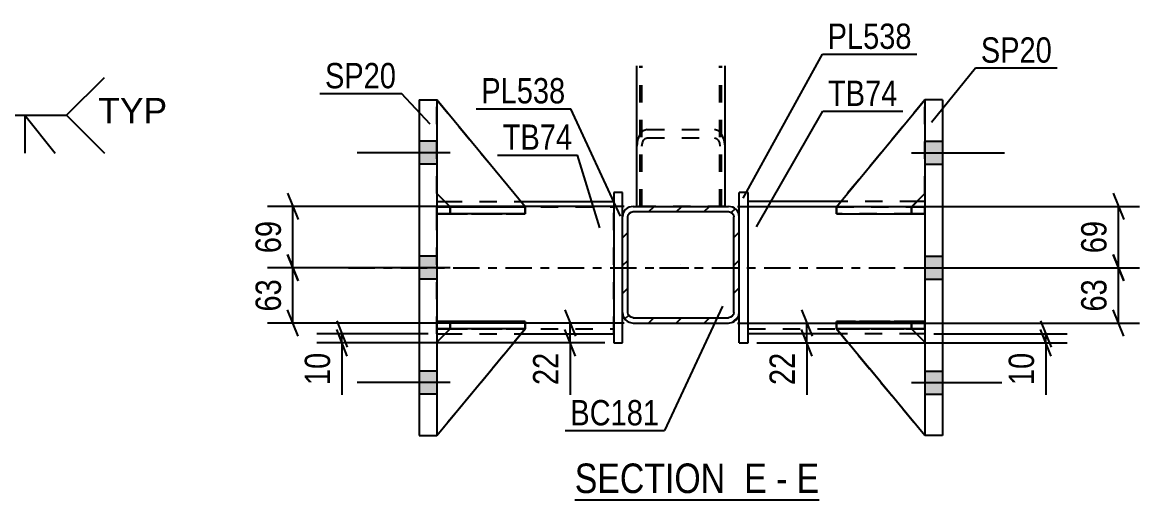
# Model space of a CAD drawing. Header units: millimetres. Extents: x 0 to 841, y 0 to 594.
# Drawn here: x 134.8 to 261.2, y 137.8 to 191.9 of the extents above; entities that cross this region are included whole.
import ezdxf

# ---------------------------------------------------------------- set-up
doc = ezdxf.new("R2010")
doc.units = ezdxf.units.MM
doc.linetypes.add('DXK_LINE_DOT2', pattern=[3.9198, 1.9599, -1.9599])
doc.linetypes.add('DXK_LINE_DOT3', pattern=[5.9187, 2.979, -0.9799, 0.9799, -0.9799])
doc.styles.add('Arial', font='ARIAL.TTF', dxfattribs={"height": 0.2})
doc.styles.add('Arial Narrow', font='ARIALN.TTF', dxfattribs={"height": 0.2})

# ---------------------------------------------------------------- blocks, each defined once
blk = doc.blocks.new('Unknown-815137657-15 - 1763')
at = {"color": 6, "linetype": 'Continuous'}
blk.add_line((197.28, 137.84), (224.93, 137.84), dxfattribs=at)
at = {"color": 0, "linetype": 'Continuous'}
for points in [[(215.39, 138.59), (215.39, 142.09), (197.28, 142.09), (197.28, 138.59)], [(219, 138.59), (219, 142.09), (216.44, 142.09), (216.44, 138.59)], [(221.32, 138.59), (221.32, 142.09), (220.05, 142.09), (220.05, 138.59)], [(224.93, 138.59), (224.93, 142.09), (222.37, 142.09), (222.37, 138.59)]]:
    blk.add_wipeout(points, dxfattribs=at)
at = {"color": 7, "linetype": 'Continuous', "style": 'Arial Narrow'}
for s, p in [('SECTION ', (197.28, 138.59)), ('E', (216.44, 138.59)), ('E', (222.37, 138.59)), ('-', (220.05, 138.59))]:
    blk.add_text(s, height=3.34, dxfattribs=at).set_placement(p)
blk = doc.blocks.new('Part-815137657-1846 - 1763')
at = {"color": 2, "linetype": 'Continuous'}
for p, q in [((181.68, 157.19), (181.68, 157.99)), ((191.68, 157.99), (181.68, 157.99)), ((191.68, 157.19), (191.68, 157.99)), ((191.68, 157.19), (181.68, 157.19)), ((181.68, 157.19), (181.68, 157.19))]:
    blk.add_line(p, q, dxfattribs=at)
at = {"color": 7, "linetype": 'DXK_LINE_DOT2'}
for p, q in [((183.18, 157.99), (181.68, 157.99)), ((183.18, 157.19), (183.18, 157.99)), ((191.68, 157.99), (183.18, 157.99)), ((181.68, 157.19), (183.18, 157.19)), ((183.18, 157.19), (191.68, 157.19))]:
    blk.add_line(p, q, dxfattribs=at)
blk = doc.blocks.new('Part-815137657-1789 - 1763')
at = {"color": 7, "linetype": 'DXK_LINE_DOT2'}
for p, q in [((181.68, 170.99), (183.18, 170.99)), ((191.68, 170.99), (181.68, 170.99)), ((181.68, 170.99), (181.68, 170.99)), ((181.68, 170.99), (181.68, 170.19)), ((181.68, 170.99), (181.68, 170.19)), ((183.18, 170.99), (191.68, 170.99)), ((183.18, 170.99), (183.18, 170.19)), ((191.68, 170.99), (191.68, 170.19)), ((183.18, 170.19), (181.68, 170.19)), ((181.68, 170.19), (191.68, 170.19)), ((181.68, 170.19), (181.68, 170.19)), ((191.68, 170.19), (183.18, 170.19))]:
    blk.add_line(p, q, dxfattribs=at)
blk = doc.blocks.new('Part-815137657-1781 - 1763')
at = {"color": 2, "linetype": 'Continuous'}
for p, q in [((179.68, 183.09), (181.68, 183.09)), ((179.68, 183.09), (179.68, 145.09)), ((181.68, 183.09), (181.68, 145.09)), ((179.68, 145.09), (181.68, 145.09))]:
    blk.add_line(p, q, dxfattribs=at)
blk = doc.blocks.new('Part-815137657-1790 - 1763')
at = {"color": 7, "linetype": 'DXK_LINE_DOT2'}
for p, q in [((181.68, 157.99), (183.18, 157.99)), ((191.68, 157.99), (181.68, 157.99)), ((181.68, 157.99), (181.68, 157.99)), ((181.68, 157.99), (181.68, 157.19)), ((181.68, 157.99), (181.68, 157.19)), ((183.18, 157.99), (191.68, 157.99)), ((183.18, 157.99), (183.18, 157.19)), ((191.68, 157.99), (191.68, 157.19)), ((183.18, 157.19), (181.68, 157.19)), ((181.68, 157.19), (191.68, 157.19)), ((181.68, 157.19), (181.68, 157.19)), ((191.68, 157.19), (183.18, 157.19))]:
    blk.add_line(p, q, dxfattribs=at)
blk = doc.blocks.new('Part-815137657-1921 - 1763')
at = {"color": 7, "linetype": 'DXK_LINE_DOT2'}
for p, q in [((226.88, 157.18), (235.38, 157.18)), ((236.88, 145.09), (226.88, 157.18)), ((226.88, 157.18), (226.88, 157.18)), ((235.38, 157.18), (226.88, 157.18)), ((226.88, 157.18), (236.88, 145.09)), ((235.38, 157.18), (236.88, 155.68)), ((235.38, 157.18), (235.38, 157.18)), ((236.88, 155.68), (235.38, 157.18)), ((236.88, 155.68), (236.88, 145.09))]:
    blk.add_line(p, q, dxfattribs=at)
blk = doc.blocks.new('Part-815137657-1793 - 1763')
at = {"color": 7, "linetype": 'DXK_LINE_DOT2'}
for p, q in [((183.18, 157.18), (181.68, 155.68)), ((181.68, 145.09), (191.68, 157.18)), ((181.68, 155.68), (183.18, 157.18)), ((191.68, 157.18), (181.68, 145.09)), ((191.68, 157.18), (183.18, 157.18)), ((183.18, 157.18), (183.18, 157.18)), ((183.18, 157.18), (191.68, 157.18)), ((191.68, 157.18), (191.68, 157.18)), ((181.68, 155.68), (181.68, 145.09))]:
    blk.add_line(p, q, dxfattribs=at)
blk = doc.blocks.new('Part-815137657-1786 - 1763')
at = {"color": 2, "linetype": 'Continuous'}
for p, q in [((238.88, 183.09), (236.88, 183.09)), ((236.88, 183.09), (236.88, 145.09)), ((238.88, 183.09), (238.88, 145.09)), ((238.88, 145.09), (236.88, 145.09))]:
    blk.add_line(p, q, dxfattribs=at)
blk = doc.blocks.new('Part-815137657-1787 - 1763')
at = {"color": 2, "linetype": 'Continuous'}
for p, q in [((181.68, 170.19), (181.68, 170.99)), ((181.68, 170.99), (190.43, 170.99)), ((191.68, 170.99), (191.67, 170.99)), ((191.68, 170.19), (191.68, 170.99)), ((191.68, 170.19), (181.68, 170.19)), ((181.68, 170.19), (181.68, 170.19))]:
    blk.add_line(p, q, dxfattribs=at)
at = {"color": 7, "linetype": 'DXK_LINE_DOT2'}
for p, q in [((183.18, 170.99), (181.68, 170.99)), ((183.18, 170.19), (183.18, 170.99)), ((183.18, 170.99), (191.67, 170.99)), ((181.68, 170.19), (183.18, 170.19)), ((183.18, 170.19), (191.68, 170.19))]:
    blk.add_line(p, q, dxfattribs=at)
blk = doc.blocks.new('Part-815137657-1791 - 1763')
at = {"color": 7, "linetype": 'DXK_LINE_DOT2'}
for p, q in [((181.68, 172.48), (181.68, 183.09)), ((181.68, 183.09), (191.68, 170.98)), ((181.68, 183.09), (191.68, 170.98)), ((183.18, 170.98), (181.68, 172.48)), ((183.18, 170.98), (181.68, 172.48)), ((191.68, 170.98), (183.18, 170.98)), ((183.18, 170.98), (183.18, 170.98)), ((183.18, 170.98), (191.68, 170.98)), ((191.68, 170.98), (191.68, 170.98))]:
    blk.add_line(p, q, dxfattribs=at)
blk = doc.blocks.new('Part-815137657-1792 - 1763')
at = {"color": 2, "linetype": 'Continuous'}
for p, q in [((181.68, 183.09), (181.68, 183.09)), ((191.68, 170.98), (181.68, 183.09)), ((183.17, 170.99), (181.68, 172.48)), ((190.43, 170.98), (191.68, 170.98)), ((191.68, 170.98), (191.68, 170.98))]:
    blk.add_line(p, q, dxfattribs=at)
at = {"color": 7, "linetype": 'DXK_LINE_DOT2'}
for p, q in [((181.68, 183.09), (191.68, 170.98)), ((181.68, 183.09), (181.68, 183.09)), ((181.68, 172.48), (181.68, 183.09)), ((183.18, 170.98), (181.68, 172.48)), ((183.18, 170.98), (183.17, 170.99)), ((191.68, 170.98), (183.18, 170.98)), ((183.18, 170.98), (183.18, 170.98)), ((183.18, 170.98), (190.43, 170.98))]:
    blk.add_line(p, q, dxfattribs=at)
blk = doc.blocks.new('Part-815137657-1800 - 1763')
at = {"linetype": 'Continuous'}
h = blk.add_hatch(dxfattribs=at)
h.set_pattern_fill('', scale=0.7, style=0, pattern_type=0)
h.set_pattern_definition([(45, (215.139, 157.9228), (-1.57154, 1.57154), [])])
h.paths.add_polyline_path([(214.68, 157.83), (215.14, 157.92), (215.53, 158.18), (215.79, 158.57), (215.88, 159.03), (215.88, 169.83), (215.79, 170.29), (215.53, 170.68), (215.14, 170.94), (214.68, 171.03), (203.88, 171.03), (203.42, 170.94), (203.03, 170.68), (202.77, 170.29), (202.68, 169.83), (202.68, 159.03), (202.77, 158.57), (203.03, 158.18), (203.42, 157.92), (203.88, 157.83)])
h.paths.add_polyline_path([(203.88, 158.43), (203.65, 158.48), (203.46, 158.61), (203.33, 158.8), (203.28, 159.03), (203.28, 169.83), (203.33, 170.06), (203.46, 170.26), (203.65, 170.39), (203.88, 170.43), (214.68, 170.43), (214.91, 170.39), (215.1, 170.26), (215.23, 170.06), (215.28, 169.83), (215.28, 159.03), (215.23, 158.8), (215.1, 158.61), (214.91, 158.48), (214.68, 158.43)])
at = {"color": 2, "linetype": 'Continuous'}
for p, q in [((203.88, 171.03), (203.42, 170.94)), ((203.88, 171.03), (214.68, 171.03)), ((215.14, 170.94), (214.68, 171.03)), ((202.77, 170.29), (202.68, 169.83)), ((202.68, 159.03), (202.68, 169.83)), ((203.28, 169.83), (203.33, 170.06)), ((203.28, 159.03), (203.28, 169.83)), ((203.33, 170.06), (203.46, 170.26)), ((203.46, 170.26), (203.65, 170.39)), ((203.65, 170.39), (203.88, 170.43)), ((203.88, 170.43), (214.68, 170.43)), ((214.68, 170.43), (214.91, 170.39)), ((214.91, 170.39), (215.1, 170.26)), ((215.1, 170.26), (215.23, 170.06)), ((215.23, 170.06), (215.28, 169.83)), ((215.28, 159.03), (215.28, 169.83)), ((215.88, 169.83), (215.79, 170.29)), ((215.88, 159.03), (215.88, 169.83)), ((202.68, 159.03), (202.77, 158.57)), ((203.33, 158.8), (203.28, 159.03)), ((203.46, 158.61), (203.33, 158.8)), ((203.65, 158.48), (203.46, 158.61)), ((203.88, 158.43), (203.65, 158.48)), ((203.88, 158.43), (214.68, 158.43)), ((214.91, 158.48), (214.68, 158.43)), ((215.1, 158.61), (214.91, 158.48)), ((215.23, 158.8), (215.1, 158.61)), ((215.28, 159.03), (215.23, 158.8)), ((215.79, 158.57), (215.88, 159.03)), ((203.42, 157.92), (203.88, 157.83)), ((203.88, 157.83), (214.68, 157.83)), ((214.68, 157.83), (215.14, 157.92))]:
    blk.add_line(p, q, dxfattribs=at)
at = {"color": 7, "linetype": 'DXK_LINE_DOT3'}
blk.add_line((209.28, 164.43), (209.28, 164.43), dxfattribs=at)
at = {"color": 2, "linetype": 'Continuous'}
for centre, start, end in [((203.88, 169.83), 112.5, 157.5), ((214.68, 169.83), 22.5, 67.5), ((203.88, 159.03), 202.5, 247.5), ((214.68, 159.03), 292.5, 337.5)]:
    blk.add_arc(centre, 1.2, start, end, dxfattribs=at)
blk = doc.blocks.new('Part-815137657-1810 - 1763')
at = {"color": 2, "linetype": 'Continuous'}
for p, q in [((183.18, 157.18), (181.68, 155.68)), ((181.68, 145.09), (191.68, 157.18)), ((191.68, 157.18), (183.18, 157.18)), ((183.18, 157.18), (183.18, 157.18)), ((191.68, 157.18), (191.68, 157.18))]:
    blk.add_line(p, q, dxfattribs=at)
at = {"color": 7, "linetype": 'DXK_LINE_DOT2'}
for p, q in [((181.68, 155.68), (183.18, 157.18)), ((181.68, 145.09), (191.68, 157.18)), ((183.18, 157.18), (191.68, 157.18)), ((181.68, 155.68), (181.68, 145.09))]:
    blk.add_line(p, q, dxfattribs=at)
blk = doc.blocks.new('Part-815137657-1813 - 1763')
at = {"color": 2, "linetype": 'Continuous'}
for p, q in [((204.28, 171.03), (204.28, 186.94)), ((214.28, 171.03), (214.28, 186.94))]:
    blk.add_line(p, q, dxfattribs=at)
at = {"color": 7, "linetype": 'DXK_LINE_DOT2'}
for p, q in [((204.68, 171.03), (204.68, 186.94)), ((213.88, 171.03), (213.88, 186.94)), ((214.28, 171.03), (204.28, 171.03))]:
    blk.add_line(p, q, dxfattribs=at)
blk = doc.blocks.new('Part-815137657-1942 - 1763')
at = {"color": 2, "linetype": 'Continuous'}
for p, q in [((202.68, 172.59), (201.68, 172.59)), ((201.68, 172.59), (201.68, 155.59)), ((202.68, 169.83), (202.68, 172.59)), ((202.68, 155.59), (202.68, 159.03)), ((201.68, 155.59), (202.68, 155.59))]:
    blk.add_line(p, q, dxfattribs=at)
at = {"color": 7, "linetype": 'DXK_LINE_DOT2'}
blk.add_line((202.68, 159.03), (202.68, 169.83), dxfattribs=at)
blk = doc.blocks.new('Part-815137657-1814 - 1763')
at = {"color": 7, "linetype": 'DXK_LINE_DOT2'}
for p, q in [((204.28, 171.03), (204.28, 186.94)), ((204.88, 171.03), (204.88, 186.94)), ((213.68, 171.03), (213.68, 186.94)), ((214.28, 171.03), (214.28, 186.94)), ((205.02, 179.57), (204.63, 179.16)), ((205.48, 179.71), (205.02, 179.57)), ((205.48, 179.71), (213.08, 179.71)), ((213.54, 179.57), (213.08, 179.71)), ((213.93, 179.16), (213.54, 179.57)), ((204.37, 178.56), (204.28, 177.85)), ((204.63, 179.16), (204.37, 178.56)), ((204.88, 177.85), (204.93, 178.2)), ((204.93, 178.2), (205.06, 178.51)), ((205.06, 178.51), (205.25, 178.71)), ((205.25, 178.71), (205.48, 178.78)), ((205.48, 178.78), (213.08, 178.78)), ((213.08, 178.78), (213.31, 178.71)), ((213.31, 178.71), (213.5, 178.51)), ((213.5, 178.51), (213.63, 178.2)), ((213.63, 178.2), (213.68, 177.85)), ((214.19, 178.56), (213.93, 179.16)), ((214.28, 177.85), (214.19, 178.56)), ((204.28, 171.03), (214.28, 171.03))]:
    blk.add_line(p, q, dxfattribs=at)
blk = doc.blocks.new('Part-815137657-1831 - 1763')
at = {"color": 2, "linetype": 'Continuous'}
for p, q in [((227.38, 171.59), (216.88, 171.59)), ((236.88, 171.59), (235.99, 171.59)), ((227.37, 156.59), (216.88, 156.59)), ((236.88, 156.59), (235.97, 156.59))]:
    blk.add_line(p, q, dxfattribs=at)
at = {"color": 7, "linetype": 'DXK_LINE_DOT2'}
for p, q in [((216.88, 156.59), (216.88, 171.59)), ((236.88, 170.99), (216.88, 170.99)), ((235.99, 171.59), (227.38, 171.59)), ((236.88, 171.59), (236.88, 156.59)), ((216.88, 157.19), (236.88, 157.19)), ((235.97, 156.59), (227.37, 156.59))]:
    blk.add_line(p, q, dxfattribs=at)
at = {"color": 7, "linetype": 'DXK_LINE_DOT3'}
blk.add_line((206.88, 164.09), (246.88, 164.09), dxfattribs=at)
blk = doc.blocks.new('Part-815137657-1841 - 1763')
at = {"color": 2, "linetype": 'Continuous'}
for p, q in [((226.89, 170.99), (226.88, 170.99)), ((226.88, 170.99), (226.88, 170.19)), ((236.88, 170.99), (228.13, 170.99)), ((236.88, 170.99), (236.88, 170.99)), ((236.88, 170.99), (236.88, 170.19)), ((226.88, 170.19), (236.88, 170.19))]:
    blk.add_line(p, q, dxfattribs=at)
at = {"color": 7, "linetype": 'DXK_LINE_DOT2'}
for p, q in [((228.13, 170.99), (226.89, 170.99)), ((235.38, 170.99), (226.89, 170.99)), ((235.38, 170.99), (236.88, 170.99)), ((235.38, 170.99), (235.38, 170.19)), ((236.88, 170.99), (236.88, 170.99)), ((226.88, 170.19), (235.38, 170.19)), ((235.38, 170.19), (236.88, 170.19))]:
    blk.add_line(p, q, dxfattribs=at)
blk = doc.blocks.new('Part-815137657-1842 - 1763')
at = {"color": 2, "linetype": 'Continuous'}
for p, q in [((226.88, 157.99), (236.88, 157.99)), ((226.88, 157.99), (226.88, 157.19)), ((236.88, 157.99), (236.88, 157.99)), ((236.88, 157.19), (236.88, 157.99)), ((236.88, 157.19), (226.88, 157.19))]:
    blk.add_line(p, q, dxfattribs=at)
at = {"color": 7, "linetype": 'DXK_LINE_DOT2'}
for p, q in [((235.38, 157.99), (226.88, 157.99)), ((236.88, 157.99), (235.38, 157.99)), ((235.38, 157.99), (235.38, 157.19)), ((236.88, 157.99), (236.88, 157.99)), ((226.88, 157.19), (235.38, 157.19)), ((235.38, 157.19), (236.88, 157.19))]:
    blk.add_line(p, q, dxfattribs=at)
blk = doc.blocks.new('Part-815137657-1843 - 1763')
at = {"color": 7, "linetype": 'DXK_LINE_DOT2'}
for p, q in [((226.88, 170.19), (226.88, 170.99)), ((226.88, 170.99), (235.38, 170.99)), ((236.88, 170.99), (226.88, 170.99)), ((235.38, 170.19), (235.38, 170.99)), ((235.38, 170.99), (236.88, 170.99)), ((236.88, 170.19), (236.88, 170.99)), ((236.88, 170.19), (236.88, 170.99)), ((236.88, 170.99), (236.88, 170.99)), ((235.38, 170.19), (226.88, 170.19)), ((226.88, 170.19), (236.88, 170.19)), ((236.88, 170.19), (235.38, 170.19)), ((236.88, 170.19), (236.88, 170.19))]:
    blk.add_line(p, q, dxfattribs=at)
blk = doc.blocks.new('Part-815137657-1972 - 1763')
at = {"color": 2, "linetype": 'Continuous'}
for p, q in [((226.88, 170.98), (236.88, 183.09)), ((236.88, 183.09), (236.88, 183.09)), ((235.39, 170.99), (236.88, 172.48)), ((228.13, 170.98), (226.88, 170.98)), ((226.88, 170.98), (226.88, 170.98))]:
    blk.add_line(p, q, dxfattribs=at)
at = {"color": 7, "linetype": 'DXK_LINE_DOT2'}
for p, q in [((236.88, 183.09), (226.88, 170.98)), ((236.88, 183.09), (236.88, 183.09)), ((236.88, 172.48), (236.88, 183.09)), ((235.38, 170.98), (236.88, 172.48)), ((235.38, 170.98), (226.88, 170.98)), ((235.38, 170.98), (228.13, 170.98)), ((235.38, 170.98), (235.39, 170.99)), ((235.38, 170.98), (235.38, 170.98))]:
    blk.add_line(p, q, dxfattribs=at)
blk = doc.blocks.new('Part-815137657-1844 - 1763')
at = {"color": 7, "linetype": 'DXK_LINE_DOT2'}
for p, q in [((226.88, 157.19), (226.88, 157.99)), ((226.88, 157.99), (235.38, 157.99)), ((236.88, 157.99), (226.88, 157.99)), ((235.38, 157.19), (235.38, 157.99)), ((235.38, 157.99), (236.88, 157.99)), ((236.88, 157.19), (236.88, 157.99)), ((236.88, 157.19), (236.88, 157.99)), ((236.88, 157.99), (236.88, 157.99)), ((235.38, 157.19), (226.88, 157.19)), ((226.88, 157.19), (236.88, 157.19)), ((236.88, 157.19), (235.38, 157.19)), ((236.88, 157.19), (236.88, 157.19))]:
    blk.add_line(p, q, dxfattribs=at)
blk = doc.blocks.new('Part-815137657-1845 - 1763')
at = {"color": 7, "linetype": 'DXK_LINE_DOT2'}
for p, q in [((236.88, 183.09), (226.88, 170.98)), ((226.88, 170.98), (236.88, 183.09)), ((236.88, 172.48), (236.88, 183.09)), ((235.38, 170.98), (236.88, 172.48)), ((235.38, 170.98), (236.88, 172.48)), ((226.88, 170.98), (235.38, 170.98)), ((226.88, 170.98), (226.88, 170.98)), ((235.38, 170.98), (226.88, 170.98)), ((235.38, 170.98), (235.38, 170.98))]:
    blk.add_line(p, q, dxfattribs=at)
blk = doc.blocks.new('Bolt-815137657-1879 - 1763')
at = {"linetype": 'Continuous'}
for points in [[(181.68, 175.79), (181.68, 178.39), (179.68, 178.39), (179.68, 175.79)], [(181.68, 175.79), (181.68, 178.39), (179.68, 178.39), (179.68, 175.79)], [(181.68, 175.79), (181.68, 178.39), (179.68, 178.39), (179.68, 175.79)], [(181.68, 162.79), (181.68, 165.39), (179.68, 165.39), (179.68, 162.79)], [(181.68, 162.79), (181.68, 165.39), (179.68, 165.39), (179.68, 162.79)], [(181.68, 149.79), (181.68, 152.39), (179.68, 152.39), (179.68, 149.79)], [(181.68, 149.79), (181.68, 152.39), (179.68, 152.39), (179.68, 149.79)], [(181.68, 149.79), (181.68, 152.39), (179.68, 152.39), (179.68, 149.79)]]:
    blk.add_hatch(color=1, dxfattribs=at).paths.add_polyline_path(points)
at = {"color": 1, "linetype": 'Continuous'}
for p, q in [((181.68, 178.39), (179.68, 178.39)), ((181.68, 178.39), (179.68, 178.39)), ((181.68, 178.39), (179.68, 178.39)), ((183.18, 177.09), (172.68, 177.09)), ((183.18, 177.09), (172.68, 177.09)), ((183.18, 177.09), (172.68, 177.09)), ((181.68, 175.79), (179.68, 175.79)), ((181.68, 175.79), (179.68, 175.79)), ((181.68, 175.79), (179.68, 175.79)), ((181.68, 165.39), (179.68, 165.39)), ((181.68, 165.39), (179.68, 165.39)), ((183.18, 164.09), (172.68, 164.09)), ((183.18, 164.09), (172.68, 164.09)), ((181.68, 162.79), (179.68, 162.79)), ((181.68, 162.79), (179.68, 162.79)), ((181.68, 152.39), (179.68, 152.39)), ((181.68, 152.39), (179.68, 152.39)), ((181.68, 152.39), (179.68, 152.39)), ((183.18, 151.09), (172.68, 151.09)), ((183.18, 151.09), (172.68, 151.09)), ((183.18, 151.09), (172.68, 151.09)), ((181.68, 149.79), (179.68, 149.79)), ((181.68, 149.79), (179.68, 149.79)), ((181.68, 149.79), (179.68, 149.79))]:
    blk.add_line(p, q, dxfattribs=at)
blk = doc.blocks.new('Bolt-815137657-1880 - 1763')
at = {"linetype": 'Continuous'}
for points in [[(238.88, 175.79), (238.88, 178.39), (236.88, 178.39), (236.88, 175.79)], [(238.88, 175.79), (238.88, 178.39), (236.88, 178.39), (236.88, 175.79)], [(238.88, 175.79), (238.88, 178.39), (236.88, 178.39), (236.88, 175.79)], [(238.88, 162.79), (238.88, 165.39), (236.88, 165.39), (236.88, 162.79)], [(238.88, 162.79), (238.88, 165.39), (236.88, 165.39), (236.88, 162.79)], [(238.88, 149.79), (238.88, 152.39), (236.88, 152.39), (236.88, 149.79)], [(238.88, 149.79), (238.88, 152.39), (236.88, 152.39), (236.88, 149.79)], [(238.88, 149.79), (238.88, 152.39), (236.88, 152.39), (236.88, 149.79)]]:
    blk.add_hatch(color=1, dxfattribs=at).paths.add_polyline_path(points)
at = {"color": 1, "linetype": 'Continuous'}
for p, q in [((236.88, 178.39), (238.88, 178.39)), ((236.88, 178.39), (238.88, 178.39)), ((236.88, 178.39), (238.88, 178.39)), ((235.38, 177.09), (245.88, 177.09)), ((235.38, 177.09), (245.88, 177.09)), ((235.38, 177.09), (245.88, 177.09)), ((236.88, 175.79), (238.88, 175.79)), ((236.88, 175.79), (238.88, 175.79)), ((236.88, 175.79), (238.88, 175.79)), ((236.88, 165.39), (238.88, 165.39)), ((236.88, 165.39), (238.88, 165.39)), ((235.38, 164.09), (245.88, 164.09)), ((235.38, 164.09), (245.88, 164.09)), ((236.88, 162.79), (238.88, 162.79)), ((236.88, 162.79), (238.88, 162.79)), ((236.88, 152.39), (238.88, 152.39)), ((236.88, 152.39), (238.88, 152.39)), ((236.88, 152.39), (238.88, 152.39)), ((235.38, 151.09), (245.88, 151.09)), ((235.38, 151.09), (245.88, 151.09)), ((235.38, 151.09), (245.88, 151.09)), ((236.88, 149.79), (238.88, 149.79)), ((236.88, 149.79), (238.88, 149.79)), ((236.88, 149.79), (238.88, 149.79))]:
    blk.add_line(p, q, dxfattribs=at)
blk = doc.blocks.new('Part-815137657-1922 - 1763')
at = {"color": 2, "linetype": 'Continuous'}
for p, q in [((226.88, 157.18), (226.88, 157.18)), ((235.38, 157.18), (226.88, 157.18)), ((236.88, 145.09), (226.88, 157.18)), ((235.38, 157.18), (235.38, 157.18)), ((235.38, 157.18), (236.88, 155.68))]:
    blk.add_line(p, q, dxfattribs=at)
at = {"color": 7, "linetype": 'DXK_LINE_DOT2'}
for p, q in [((226.88, 157.18), (235.38, 157.18)), ((236.88, 145.09), (226.88, 157.18)), ((235.38, 157.18), (236.88, 155.68)), ((236.88, 155.68), (236.88, 145.09))]:
    blk.add_line(p, q, dxfattribs=at)
blk = doc.blocks.new('Part-815137657-1927 - 1763')
at = {"color": 2, "linetype": 'Continuous'}
for p, q in [((181.68, 171.59), (182.57, 171.59)), ((191.18, 171.59), (201.68, 171.59)), ((181.68, 156.59), (182.59, 156.59)), ((191.19, 156.59), (201.68, 156.59))]:
    blk.add_line(p, q, dxfattribs=at)
at = {"color": 7, "linetype": 'DXK_LINE_DOT2'}
for p, q in [((181.68, 156.59), (181.68, 171.59)), ((181.68, 170.99), (201.68, 170.99)), ((182.57, 171.59), (191.18, 171.59)), ((201.68, 156.59), (201.68, 171.59)), ((181.68, 157.19), (201.68, 157.19)), ((182.59, 156.59), (191.19, 156.59))]:
    blk.add_line(p, q, dxfattribs=at)
at = {"color": 7, "linetype": 'DXK_LINE_DOT3'}
blk.add_line((171.68, 164.09), (211.68, 164.09), dxfattribs=at)
blk = doc.blocks.new('Part-815137657-1947 - 1763')
at = {"color": 2, "linetype": 'Continuous'}
for p, q in [((216.88, 172.59), (215.88, 172.59)), ((215.88, 169.83), (215.88, 172.59)), ((216.88, 155.59), (216.88, 172.59)), ((215.88, 155.59), (215.88, 159.03)), ((215.88, 155.59), (216.88, 155.59))]:
    blk.add_line(p, q, dxfattribs=at)
at = {"color": 7, "linetype": 'DXK_LINE_DOT2'}
blk.add_line((215.88, 159.03), (215.88, 169.83), dxfattribs=at)
blk = doc.blocks.new('StraightDimension-815137657-2055 - 1763')
at = {"color": 7, "linetype": 'Continuous'}
for p, q in [((164.79, 172.53), (165.99, 169.53)), ((202.88, 171.03), (162.54, 171.03)), ((165.39, 164.09), (165.39, 171.03)), ((165.99, 162.59), (164.79, 165.59)), ((173.72, 164.09), (162.54, 164.09))]:
    blk.add_line(p, q, dxfattribs=at)
at = {"color": 0}
blk.add_wipeout([(164.64, 169.99), (160.44, 169.99), (160.44, 165.13), (164.64, 165.13)], dxfattribs=at)
at = {"color": 3, "style": 'Arial Narrow'}
blk.add_text('69', height=2.863, rotation=90.0002, dxfattribs=at).set_placement((164.04, 165.73))
blk = doc.blocks.new('StraightDimension-815137657-2022 - 1763')
at = {"color": 7, "linetype": 'Continuous'}
for p, q in [((196.17, 159.33), (197.37, 156.33)), ((202.88, 157.83), (193.92, 157.83)), ((197.37, 154.09), (196.17, 157.09)), ((196.77, 155.59), (196.77, 157.83)), ((200.68, 155.59), (193.92, 155.59)), ((196.77, 155.59), (196.77, 149.69)), ((196.77, 155.59), (196.77, 149.69))]:
    blk.add_line(p, q, dxfattribs=at)
at = {"color": 0}
blk.add_wipeout([(196.02, 155.07), (191.82, 155.07), (191.82, 150.21), (196.02, 150.21)], dxfattribs=at)
at = {"color": 3, "style": 'Arial Narrow'}
blk.add_text('22', height=2.863, rotation=90.0002, dxfattribs=at).set_placement((195.42, 150.81))
blk = doc.blocks.new('StraightDimension-815137657-2045 - 1763')
at = {"color": 7, "linetype": 'Continuous'}
for p, q in [((258.17, 165.59), (259.37, 162.59)), ((245.36, 164.09), (261.17, 164.09)), ((258.77, 157.83), (258.77, 164.09)), ((259.37, 156.33), (258.17, 159.33)), ((215.68, 157.83), (261.17, 157.83))]:
    blk.add_line(p, q, dxfattribs=at)
at = {"color": 0}
blk.add_wipeout([(258.02, 163.39), (253.82, 163.39), (253.82, 158.53), (258.02, 158.53)], dxfattribs=at)
at = {"color": 3, "style": 'Arial Narrow'}
blk.add_text('63', height=2.863, rotation=90.0002, dxfattribs=at).set_placement((257.42, 159.13))
blk = doc.blocks.new('StraightDimension-815137657-2033 - 1763')
at = {"color": 7, "linetype": 'Continuous'}
for p, q in [((258.17, 172.53), (259.37, 169.53)), ((215.68, 171.03), (261.17, 171.03)), ((258.77, 164.09), (258.77, 171.03)), ((259.37, 162.59), (258.17, 165.59)), ((245.36, 164.09), (261.17, 164.09))]:
    blk.add_line(p, q, dxfattribs=at)
at = {"color": 0}
blk.add_wipeout([(258.02, 169.99), (253.82, 169.99), (253.82, 165.13), (258.02, 165.13)], dxfattribs=at)
at = {"color": 3, "style": 'Arial Narrow'}
blk.add_text('69', height=2.863, rotation=90.0002, dxfattribs=at).set_placement((257.42, 165.73))
blk = doc.blocks.new('StraightDimension-815137657-1987 - 1763')
at = {"color": 7, "linetype": 'Continuous'}
for p, q in [((170.35, 158.09), (171.55, 155.09)), ((171.55, 154.09), (170.35, 157.09)), ((180.68, 156.59), (168.1, 156.59)), ((200.68, 155.59), (168.1, 155.59)), ((170.95, 155.59), (170.95, 156.59)), ((170.95, 155.59), (170.95, 149.69)), ((170.95, 155.59), (170.95, 149.69))]:
    blk.add_line(p, q, dxfattribs=at)
at = {"color": 0}
blk.add_wipeout([(170.2, 155.07), (166, 155.07), (166, 150.21), (170.2, 150.21)], dxfattribs=at)
at = {"color": 3, "style": 'Arial Narrow'}
blk.add_text('10', height=2.863, rotation=90.0002, dxfattribs=at).set_placement((169.6, 150.81))
blk = doc.blocks.new('StraightDimension-815137657-2011 - 1763')
at = {"color": 7, "linetype": 'Continuous'}
for p, q in [((222.92, 159.33), (224.12, 156.33)), ((215.68, 157.83), (225.92, 157.83)), ((224.12, 154.09), (222.92, 157.09)), ((223.52, 155.59), (223.52, 157.83)), ((217.88, 155.59), (225.92, 155.59)), ((223.52, 155.59), (223.52, 149.69)), ((223.52, 155.59), (223.52, 149.69))]:
    blk.add_line(p, q, dxfattribs=at)
at = {"color": 0}
blk.add_wipeout([(222.77, 155.07), (218.57, 155.07), (218.57, 150.21), (222.77, 150.21)], dxfattribs=at)
at = {"color": 3, "style": 'Arial Narrow'}
blk.add_text('22', height=2.863, rotation=90.0002, dxfattribs=at).set_placement((222.17, 150.81))
blk = doc.blocks.new('StraightDimension-815137657-2000 - 1763')
at = {"color": 7, "linetype": 'Continuous'}
for p, q in [((249.97, 158.09), (251.17, 155.09)), ((251.17, 154.09), (249.97, 157.09)), ((217.88, 155.59), (252.97, 155.59)), ((237.88, 156.59), (252.97, 156.59)), ((250.57, 155.59), (250.57, 156.59)), ((250.57, 155.59), (250.57, 149.69)), ((250.57, 155.59), (250.57, 149.69))]:
    blk.add_line(p, q, dxfattribs=at)
at = {"color": 0}
blk.add_wipeout([(249.82, 155.07), (245.62, 155.07), (245.62, 150.21), (249.82, 150.21)], dxfattribs=at)
at = {"color": 3, "style": 'Arial Narrow'}
blk.add_text('10', height=2.863, rotation=90.0002, dxfattribs=at).set_placement((249.22, 150.81))
blk = doc.blocks.new('StraightDimension-815137657-2066 - 1763')
at = {"color": 7, "linetype": 'Continuous'}
for p, q in [((164.79, 165.59), (165.99, 162.59)), ((173.72, 164.09), (162.54, 164.09)), ((165.39, 157.83), (165.39, 164.09)), ((165.99, 156.33), (164.79, 159.33)), ((202.88, 157.83), (162.54, 157.83))]:
    blk.add_line(p, q, dxfattribs=at)
at = {"color": 0}
blk.add_wipeout([(164.64, 163.39), (160.44, 163.39), (160.44, 158.53), (164.64, 158.53)], dxfattribs=at)
at = {"color": 3, "style": 'Arial Narrow'}
blk.add_text('63', height=2.863, rotation=90.0002, dxfattribs=at).set_placement((164.04, 159.13))
blk = doc.blocks.new('WeldMark-815137657-2329 - 2077')
at = {"linetype": 'Continuous'}
blk.add_hatch(color=30, dxfattribs=at).paths.add_polyline_path([(119.72, 170.03), (117.01, 168.54), (118.7, 171.13)])
at = {"color": 30, "linetype": 'Continuous'}
for p, q in [((117.01, 168.54), (130.79, 181.33)), ((130.79, 181.33), (139.79, 181.33))]:
    blk.add_line(p, q, dxfattribs=at)
at = {"color": 3, "linetype": 'Continuous'}
for q in [(138.5, 177.04), (135.08, 177.04)]:
    blk.add_line((135.08, 181.33), q, dxfattribs=at)
for start, end in [(90, 270), (270, 90)]:
    blk.add_arc((130.79, 181.33), 1.5, start, end, dxfattribs=at)
at = {"color": 0, "linetype": 'Continuous'}
blk.add_wipeout([(151.16, 180.43), (151.16, 183.43), (143.39, 183.43), (143.39, 180.43)], dxfattribs=at)
blk.add_wipeout([(151.16, 180.43), (151.16, 183.43), (143.39, 183.43), (143.39, 180.43)], dxfattribs=at)
at = {"color": 3, "linetype": 'Continuous'}
for q in [(144.08, 185.61), (144.08, 177.04)]:
    blk.add_line((139.79, 181.33), q, dxfattribs=at)
at = {"color": 3, "linetype": 'Continuous', "style": 'Arial'}
blk.add_text('TYP', height=2.865, dxfattribs=at).set_placement((143.39, 180.43))
blk = doc.blocks.new('Mark-815137657-1777 - 1763')
at = {"color": 0}
blk.add_wipeout([(177.07, 184.39), (177.07, 187.39), (169.03, 187.39), (169.03, 184.39)], dxfattribs=at)
blk.add_wipeout([(177.07, 184.39), (177.07, 187.39), (169.03, 187.39), (169.03, 184.39)], dxfattribs=at)
at = {"color": 30, "linetype": 'Continuous'}
for p in [(168.43, 183.79), (180.92, 180.32)]:
    blk.add_line(p, (177.67, 183.79), dxfattribs=at)
at = {"color": 3, "style": 'Arial Narrow'}
blk.add_text('SP20', height=2.863, dxfattribs=at).set_placement((169.03, 184.39))
blk = doc.blocks.new('Mark-815137657-1782 - 1763')
at = {"color": 0}
blk.add_wipeout([(251.24, 187.29), (251.24, 190.29), (243.21, 190.29), (243.21, 187.29)], dxfattribs=at)
blk.add_wipeout([(251.24, 187.29), (251.24, 190.29), (243.21, 190.29), (243.21, 187.29)], dxfattribs=at)
at = {"color": 30, "linetype": 'Continuous'}
for p, q in [((237.61, 180.57), (242.61, 186.69)), ((242.61, 186.69), (251.84, 186.69))]:
    blk.add_line(p, q, dxfattribs=at)
at = {"color": 3, "style": 'Arial Narrow'}
blk.add_text('SP20', height=2.863, dxfattribs=at).set_placement((243.21, 187.29))
blk = doc.blocks.new('Mark-815137657-1796 - 1763')
at = {"color": 0}
blk.add_wipeout([(206.83, 146.25), (206.83, 149.25), (196.78, 149.25), (196.78, 146.25)], dxfattribs=at)
blk.add_wipeout([(206.83, 146.25), (206.83, 149.25), (196.78, 149.25), (196.78, 146.25)], dxfattribs=at)
at = {"color": 30, "linetype": 'Continuous'}
for p in [(213.98, 159.75), (196.18, 145.65)]:
    blk.add_line(p, (207.43, 145.65), dxfattribs=at)
at = {"color": 3, "style": 'Arial Narrow'}
blk.add_text('BC181', height=2.863, dxfattribs=at).set_placement((196.78, 146.25))
blk = doc.blocks.new('Mark-815137657-1938 - 1763')
at = {"color": 0}
blk.add_wipeout([(196.22, 182.68), (196.22, 185.68), (186.71, 185.68), (186.71, 182.68)], dxfattribs=at)
blk.add_wipeout([(196.22, 182.68), (196.22, 185.68), (186.71, 185.68), (186.71, 182.68)], dxfattribs=at)
at = {"color": 30, "linetype": 'Continuous'}
for p in [(186.11, 182.08), (202.46, 169.91)]:
    blk.add_line(p, (196.82, 182.08), dxfattribs=at)
at = {"color": 3, "style": 'Arial Narrow'}
blk.add_text('PL538', height=2.863, dxfattribs=at).set_placement((186.71, 182.68))
blk = doc.blocks.new('Mark-815137657-1827 - 1763')
at = {"color": 0}
blk.add_wipeout([(233.78, 182.39), (233.78, 185.39), (225.92, 185.39), (225.92, 182.39)], dxfattribs=at)
blk.add_wipeout([(233.78, 182.39), (233.78, 185.39), (225.92, 185.39), (225.92, 182.39)], dxfattribs=at)
at = {"color": 30, "linetype": 'Continuous'}
for p, q in [((217.82, 168.71), (225.32, 181.79)), ((225.32, 181.79), (234.38, 181.79))]:
    blk.add_line(p, q, dxfattribs=at)
at = {"color": 3, "style": 'Arial Narrow'}
blk.add_text('TB74', height=2.863, dxfattribs=at).set_placement((225.92, 182.39))
blk = doc.blocks.new('Mark-815137657-1943 - 1763')
at = {"color": 0}
blk.add_wipeout([(235.38, 188.85), (235.38, 191.85), (225.88, 191.85), (225.88, 188.85)], dxfattribs=at)
blk.add_wipeout([(235.38, 188.85), (235.38, 191.85), (225.88, 191.85), (225.88, 188.85)], dxfattribs=at)
at = {"color": 30, "linetype": 'Continuous'}
for p, q in [((216.31, 171.94), (225.28, 188.25)), ((225.28, 188.25), (235.98, 188.25))]:
    blk.add_line(p, q, dxfattribs=at)
at = {"color": 3, "style": 'Arial Narrow'}
blk.add_text('PL538', height=2.863, dxfattribs=at).set_placement((225.88, 188.85))
blk = doc.blocks.new('Mark-815137657-1923 - 1763')
at = {"color": 0}
blk.add_wipeout([(196.98, 177.43), (196.98, 180.43), (189.13, 180.43), (189.13, 177.43)], dxfattribs=at)
blk.add_wipeout([(196.98, 177.43), (196.98, 180.43), (189.13, 180.43), (189.13, 177.43)], dxfattribs=at)
at = {"color": 30, "linetype": 'Continuous'}
for p in [(188.53, 176.83), (200.12, 168.59)]:
    blk.add_line(p, (197.58, 176.83), dxfattribs=at)
at = {"color": 3, "style": 'Arial Narrow'}
blk.add_text('TB74', height=2.863, dxfattribs=at).set_placement((189.13, 177.43))

msp = doc.modelspace()

# ---------------------------------------------------------------- block references
for name in ['Part-815137657-1813 - 1763', 'Part-815137657-1814 - 1763', 'WeldMark-815137657-2329 - 2077', 'Part-815137657-1781 - 1763', 'Part-815137657-1791 - 1763', 'Part-815137657-1792 - 1763', 'Part-815137657-1972 - 1763', 'Part-815137657-1845 - 1763', 'Part-815137657-1786 - 1763', 'Bolt-815137657-1879 - 1763', 'Bolt-815137657-1880 - 1763', 'Part-815137657-1942 - 1763', 'Part-815137657-1947 - 1763', 'Part-815137657-1927 - 1763', 'Part-815137657-1789 - 1763', 'Part-815137657-1787 - 1763', 'Part-815137657-1800 - 1763', 'Part-815137657-1831 - 1763', 'Part-815137657-1841 - 1763', 'Part-815137657-1843 - 1763', 'Part-815137657-1846 - 1763', 'Part-815137657-1790 - 1763', 'Part-815137657-1842 - 1763', 'Part-815137657-1844 - 1763', 'Part-815137657-1793 - 1763', 'Part-815137657-1810 - 1763', 'Part-815137657-1921 - 1763', 'Part-815137657-1922 - 1763', 'Unknown-815137657-15 - 1763']:
    msp.add_blockref(name, (0, 0))

# ---------------------------------------------------------------- next in the draw order: block references
for name in ['Mark-815137657-1782 - 1763', 'Mark-815137657-1777 - 1763', 'StraightDimension-815137657-2055 - 1763', 'StraightDimension-815137657-2045 - 1763', 'StraightDimension-815137657-2022 - 1763']:
    msp.add_blockref(name, (0, 0))

# ---------------------------------------------------------------- next in the draw order: block references
for name in ['Mark-815137657-1938 - 1763', 'StraightDimension-815137657-2033 - 1763', 'StraightDimension-815137657-2011 - 1763', 'StraightDimension-815137657-1987 - 1763']:
    msp.add_blockref(name, (0, 0))

# ---------------------------------------------------------------- next in the draw order: block references
for name in ['Mark-815137657-1827 - 1763', 'Mark-815137657-1923 - 1763', 'StraightDimension-815137657-2066 - 1763', 'StraightDimension-815137657-2000 - 1763']:
    msp.add_blockref(name, (0, 0))

# ---------------------------------------------------------------- next in the draw order: block references
for name in ['Mark-815137657-1943 - 1763', 'Mark-815137657-1796 - 1763']:
    msp.add_blockref(name, (0, 0))

doc.saveas('drawing.dxf')
